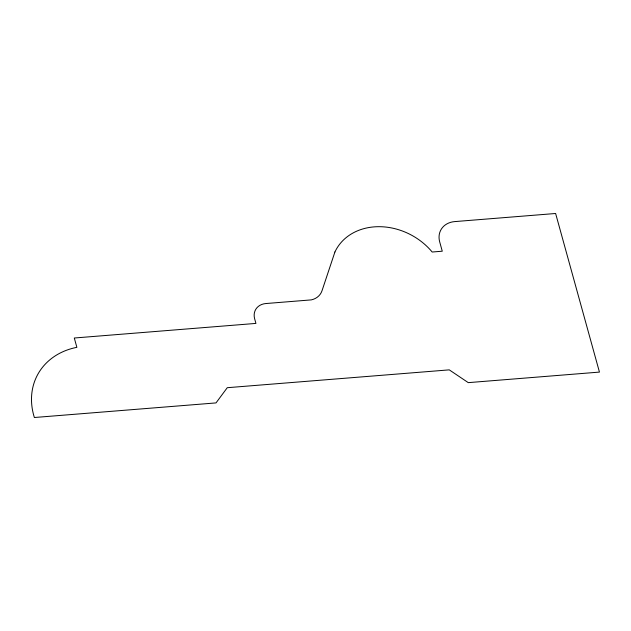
<?xml version="1.0" encoding="UTF-8"?>
<svg xmlns="http://www.w3.org/2000/svg" width="631" height="631" viewBox="0 0 631 631"><rect width="100%" height="100%" fill="white"/><g stroke="black" fill="none" stroke-linecap="round" stroke-linejoin="round"><path stroke-width="0.95" d="M334.919 251.982L321.999 290.781A19.127 15.728 28.4 0 1 311.312 299.883L265.903 303.535A16.225 13.346 28.4 0 0 254.632 318.742L255.926 323.411L74.292 338.011L76.872 347.334A73.63 60.529 28.4 0 0 34.374 417.509L216.007 402.909L227.27 387.702L449.264 369.861L468.273 382.638L599.45 372.093L555.619 213.491L454.714 221.599A21.635 17.786 28.4 0 0 439.689 241.878L442.268 251.209L432.172 252.021A59.424 48.855 28.4 0 0 334.919 251.982"/></g></svg>
